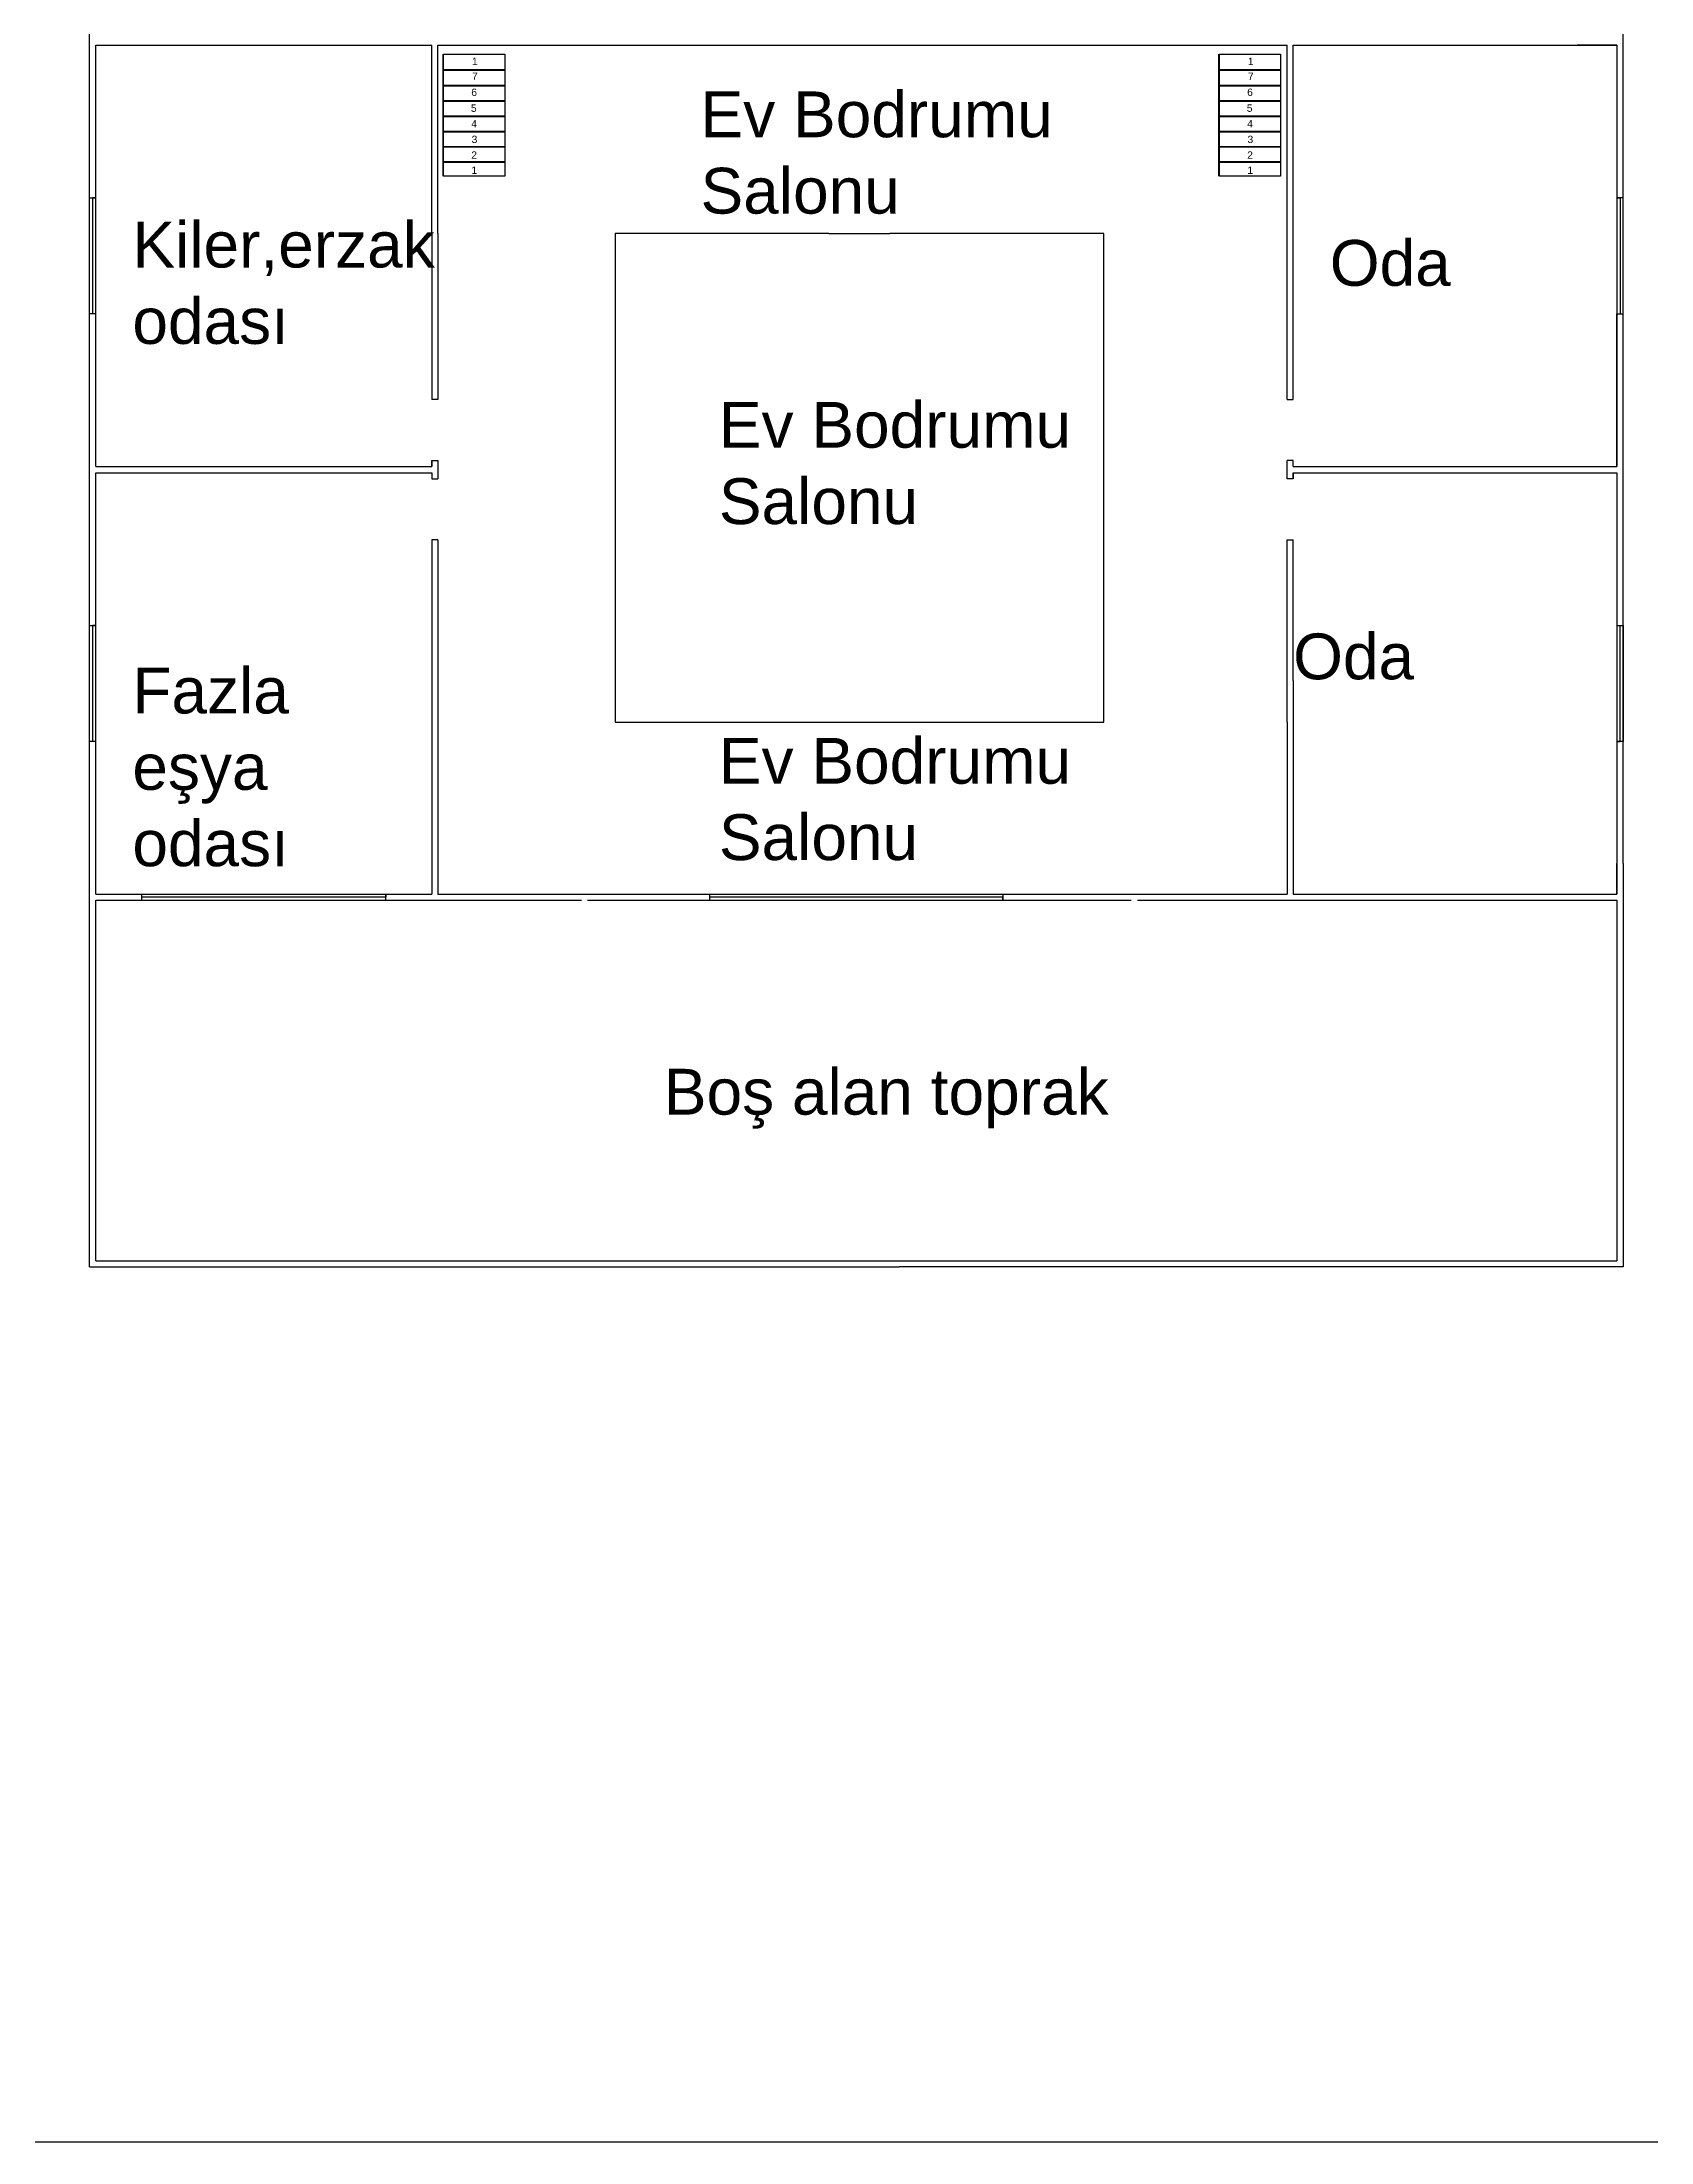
# Model space of a CAD drawing. Header units: millimetres. Extents: x 27207 to 63174, y 4783 to 28482.
# Drawn here: x 38792 to 41426, y 4783 to 8221 of the extents above; entities that cross this region are included whole.
import ezdxf

# ---------------------------------------------------------------- set-up
doc = ezdxf.new("R2010")
doc.units = ezdxf.units.MM
doc.header["$LTSCALE"] = 20
doc.layers.add('İsimler', color=2, linetype='Continuous')
doc.styles.add('Arial_3', font='Arial Unicode MS.ttf', dxfattribs={"height": 3})

msp = doc.modelspace()

# ---------------------------------------------------------------- linework, layer by layer
for p, q in [((38870, 6225.885), (38870, 10225.885)), ((41380, 7965.885), (41380, 10235.885)), ((38880, 7525.885), (38880, 8215.885)), ((38880, 8215.885), (39430, 8215.885)), ((38880, 8215.885), (38955, 8215.885)), ((39430, 7907.513), (39430, 8215.885)), ((39440, 8215.885), (40030, 8215.885)), ((39440, 7907.513), (39440, 8215.885)), ((39448.481, 8001.04), (39448.481, 8201.04)), ((39449.481, 8001.04), (39449.481, 8201.04)), ((39449.481, 8201.04), (39549.481, 8201.04)), ((39549.481, 8201.04), (39549.481, 8001.04)), ((40030, 8215.885), (40230, 8215.885)), ((40230, 8215.885), (40830, 8215.885)), ((40718.481, 8001.04), (40718.481, 8201.04)), ((40719.481, 8001.04), (40719.481, 8201.04)), ((40719.481, 8201.04), (40819.481, 8201.04)), ((40819.481, 8201.04), (40819.481, 8001.04)), ((40830, 7907.513), (40830, 8215.885)), ((40840, 8215.885), (41370, 8215.885)), ((40840, 7907.513), (40840, 8215.885)), ((41370, 8215.885), (41305, 8215.885)), ((41370, 8215.885), (41370, 7525.885)), ((39449.481, 8176.04), (39549.481, 8176.04)), ((39449.481, 8175.04), (39549.481, 8175.04)), ((39449.481, 8150.04), (39549.481, 8150.04)), ((39449.481, 8149.04), (39549.481, 8149.04)), ((39549.481, 8169.516), (39549.481, 8131.027)), ((40719.481, 8176.04), (40819.481, 8176.04)), ((40719.481, 8175.04), (40819.481, 8175.04)), ((40719.481, 8150.04), (40819.481, 8150.04)), ((40719.481, 8149.04), (40819.481, 8149.04)), ((40819.481, 8169.516), (40819.481, 8131.027)), ((39449.481, 8125.04), (39549.481, 8125.04)), ((39449.481, 8124.04), (39549.481, 8124.04)), ((40719.481, 8125.04), (40819.481, 8125.04)), ((40719.481, 8124.04), (40819.481, 8124.04)), ((39449.481, 8100.04), (39549.481, 8100.04)), ((39449.481, 8099.04), (39549.481, 8099.04)), ((39549.481, 8078.645), (39549.481, 8023.318)), ((40719.481, 8100.04), (40819.481, 8100.04)), ((40719.481, 8099.04), (40819.481, 8099.04)), ((40819.481, 8078.645), (40819.481, 8023.318)), ((39449.481, 8075.04), (39549.481, 8075.04)), ((39449.481, 8074.04), (39549.481, 8074.04)), ((39449.481, 8050.04), (39549.481, 8050.04)), ((39449.481, 8049.04), (39549.481, 8049.04)), ((40719.481, 8075.04), (40819.481, 8075.04)), ((40719.481, 8074.04), (40819.481, 8074.04)), ((40719.481, 8050.04), (40819.481, 8050.04)), ((40719.481, 8049.04), (40819.481, 8049.04)), ((39449.481, 8025.04), (39549.481, 8025.04)), ((39449.481, 8024.04), (39549.481, 8024.04)), ((40719.481, 8025.04), (40819.481, 8025.04)), ((40719.481, 8024.04), (40819.481, 8024.04)), ((39549.481, 8001.04), (39449.481, 8001.04)), ((39518.694, 8001.04), (39473.594, 8001.04)), ((40819.481, 8001.04), (40719.481, 8001.04)), ((40788.694, 8001.04), (40743.594, 8001.04)), ((38870, 7775.885), (38870, 7965.885)), ((38870, 7965.885), (38880, 7965.885)), ((38880, 7965.885), (38875, 7965.885)), ((38875, 7965.885), (38875, 7775.885)), ((41380, 7965.885), (41370, 7965.885)), ((41370, 7965.885), (41375, 7965.885)), ((41375, 7965.885), (41375, 7775.885)), ((41380, 7775.885), (41380, 7965.885)), ((39430, 7907.513), (39430, 7635.885)), ((39440, 7907.513), (39440, 7635.885)), ((40080, 7907.513), (39730, 7907.513)), ((39730, 7907.513), (39730, 7107.513)), ((40080, 7907.513), (40180, 7907.513)), ((40530, 7907.513), (40180, 7907.513)), ((40530, 7107.513), (40530, 7907.513)), ((40830, 7635.885), (40830, 7907.513)), ((40840, 7635.885), (40840, 7907.513)), ((38880, 7775.885), (38870, 7775.885)), ((38880, 7525.885), (38880, 7775.885)), ((41370, 7525.885), (41370, 7775.885)), ((41370, 7775.885), (41380, 7775.885)), ((41380, 6875.885), (41380, 7775.885)), ((39440, 7635.885), (39430, 7635.885)), ((40830, 7635.885), (40840, 7635.885)), ((39430, 7535.885), (39430, 7525.885)), ((39430, 7525.885), (39430, 7535.885)), ((39430, 7535.885), (39440, 7535.885)), ((39440, 7535.885), (39440, 7505.885)), ((40830, 7505.885), (40830, 7535.885)), ((40840, 7535.885), (40830, 7535.885)), ((40840, 7525.885), (40840, 7535.885)), ((40840, 7525.885), (40840, 7535.885)), ((38880, 7525.885), (39430, 7525.885)), ((38880, 6825.885), (38880, 7515.885)), ((38880, 7515.885), (39430, 7515.885)), ((39430, 7515.885), (39430, 7505.885)), ((39430, 7515.885), (39430, 7505.885)), ((39430, 7505.885), (39440, 7505.885)), ((40840, 7505.885), (40830, 7505.885)), ((40840, 7525.885), (41370, 7525.885)), ((40840, 7515.885), (41370, 7515.885)), ((40840, 7505.885), (40840, 7515.885)), ((40840, 7515.885), (40840, 7505.885)), ((41370, 7515.885), (41370, 7375.885)), ((41370, 7515.885), (41370, 7265.885)), ((39430, 7405.885), (39430, 7107.513)), ((39440, 7405.885), (39430, 7405.885)), ((39440, 7405.885), (39440, 7107.513)), ((40830, 7107.513), (40830, 7405.885)), ((40830, 7405.885), (40840, 7405.885)), ((40840, 7175.885), (40840, 7405.885)), ((41370, 7375.885), (41370, 6875.885)), ((38870, 7075.885), (38870, 7265.885)), ((38870, 7265.885), (38880, 7265.885)), ((38880, 7265.885), (38875, 7265.885)), ((38875, 7265.885), (38875, 7075.885)), ((41370, 7265.885), (41380, 7265.885)), ((41375, 7075.885), (41375, 7265.885)), ((41380, 7265.885), (41380, 7075.885)), ((40840, 7175.885), (40840, 6825.885)), ((39430, 7107.513), (39430, 6825.885)), ((39440, 7107.513), (39440, 6825.885)), ((39730, 7107.513), (40530, 7107.513)), ((40830, 7107.513), (40830, 6825.885)), ((38880, 7075.885), (38870, 7075.885)), ((38880, 6825.885), (38880, 7075.885)), ((41380, 7075.885), (41370, 7075.885)), ((41370, 7075.885), (41375, 7075.885)), ((41370, 6875.885), (41370, 6825.885)), ((41370, 6825.885), (41370, 6875.885)), ((41380, 6875.885), (41380, 6215.885)), ((38870, 6215.885), (38870, 6825.885)), ((38880, 6825.885), (39430, 6825.885)), ((38880, 6825.885), (38955, 6825.885)), ((38880, 6225.885), (38880, 6815.885)), ((38880, 6815.885), (39675, 6815.885)), ((38880, 6815.885), (39675, 6815.885)), ((38955, 6825.885), (38955, 6815.885)), ((39355, 6820.885), (38955, 6820.885)), ((38955, 6815.885), (39355, 6815.885)), ((39355, 6815.885), (39355, 6825.885)), ((39355, 6825.885), (39355, 6820.885)), ((39440, 6825.885), (40830, 6825.885)), ((39685, 6815.885), (40575, 6815.885)), ((39685, 6815.885), (39885, 6815.885)), ((39885, 6815.885), (39885, 6825.885)), ((39885, 6825.885), (40365, 6825.885)), ((40085, 6820.885), (39885, 6820.885)), ((40365, 6820.885), (40085, 6820.885)), ((40365, 6825.885), (40365, 6815.885)), ((40365, 6815.885), (40365, 6820.885)), ((40585, 6815.885), (41370, 6815.885)), ((40840, 6825.885), (41370, 6825.885)), ((41370, 6815.885), (41370, 6225.885)), ((38880, 6225.885), (41370, 6225.885)), ((38870, 6215.885), (40195, 6215.885)), ((41380, 6215.885), (40195, 6215.885))]:
    msp.add_line(p, q)
at = {"ltscale": 75}
msp.add_lwpolyline([(31075.758, 11271.77), (60086.905, 11271.77), (60086.905, 4783.21), (31075.758, 4783.21)], close=True, dxfattribs=at)

# ---------------------------------------------------------------- texts
at = {"char_height": 12, "attachment_point": 1, "style": 'Arial_3'}
for s, insert in [('1', (39495.947, 8195.156)), ('1', (40765.947, 8195.156)), ('7', (39495.947, 8170.776)), ('7', (40765.947, 8170.776)), ('5', (39494.156, 8118.6)), ('6', (39494.756, 8144.612)), ('5', (40764.156, 8118.6)), ('6', (40764.756, 8144.612)), ('4', (39494.752, 8093.03)), ('4', (40764.752, 8093.03)), ('3', (39495.347, 8067.46)), ('3', (40765.347, 8067.46)), ('2', (39494.798, 8041.789)), ('1', (39495.058, 8016.96)), ('2', (40764.798, 8041.789)), ('1', (40765.058, 8016.96))]:
    msp.add_mtext_dynamic_manual_height_columns(s, width=46.18692, gutter_width=15, heights=[0], dxfattribs=dict(at, insert=insert))
at = {"layer": 'İsimler', "char_height": 75, "attachment_point": 1, "style": 'Arial_3'}
for s, width, heights, insert in [('Ev Bodrumu Salonu', 823.34113, [237.855], (39870, 8140)), ('Kiler,erzak odası', 498.24104, [308.61], (38940, 7926.739)), ('Oda', 498.24104, [308.61], (40900, 7896.739)), ('Ev Bodrumu Salonu', 823.34113, [237.855], (39900, 7631.739)), ('Oda', 498.24104, [308.61], (40840, 7252.624)), ('Fazla eşya odası', 498.24104, [308.61], (38940, 7196.739)), ('Ev Bodrumu Salonu', 823.34113, [237.855], (39900, 7081.739)), ('Boş alan toprak', 864.0868, [261.137], (39810, 6540))]:
    msp.add_mtext_dynamic_manual_height_columns(s, width=width, gutter_width=15, heights=heights, dxfattribs=dict(at, insert=insert))

doc.saveas('drawing.dxf')
